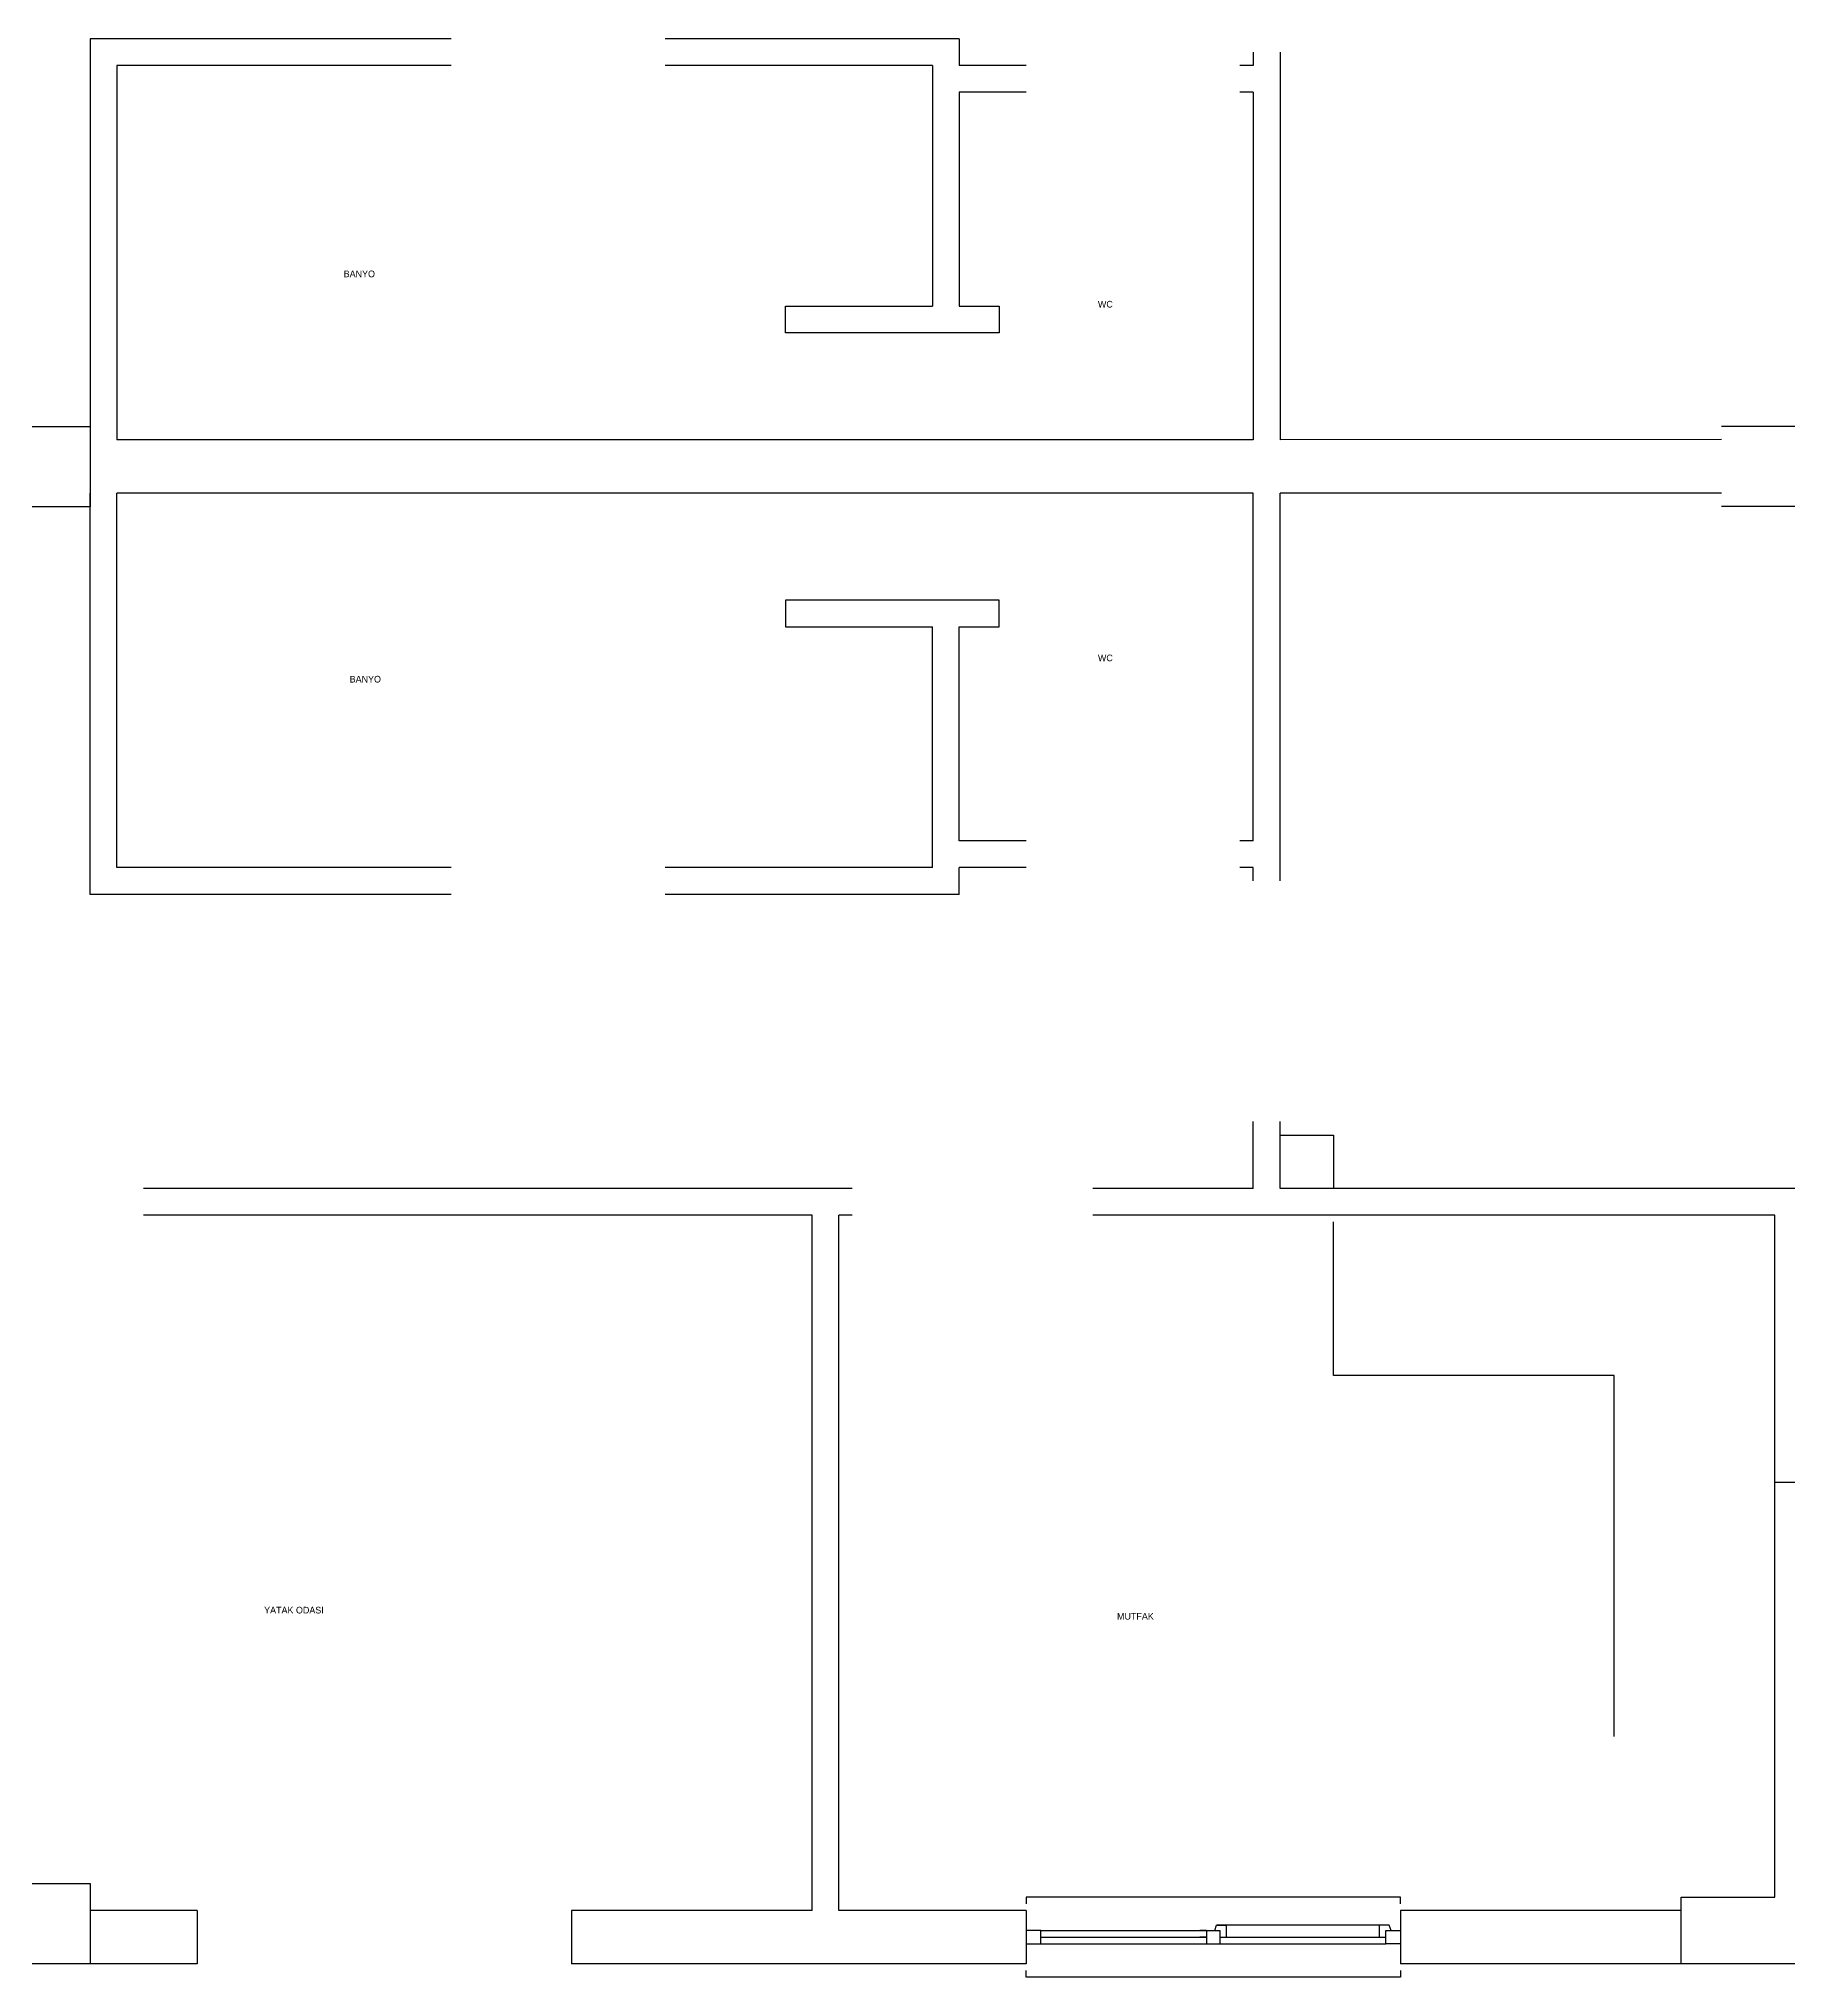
# Model space of a CAD drawing. Header units: metres. Extents: x 26 to 3156, y 26 to 1426.
# Drawn here: x 2136 to 2791, y 161 to 886 of the extents above; entities that cross this region are included whole.
import ezdxf

# ---------------------------------------------------------------- set-up
doc = ezdxf.new("R2010")
doc.units = ezdxf.units.M

msp = doc.modelspace()

# ---------------------------------------------------------------- linework, layer by layer
for p, q in [((2155.685721, 886.040648), (2155.685721, 736.040648)), ((2290.685721, 886.040648), (2155.685721, 886.040648)), ((2480.685721, 886.040648), (2370.685721, 886.040648)), ((2480.685721, 886.040648), (2480.685721, 876.040648)), ((2590.685721, 881.040648), (2590.685721, 876.040648)), ((2600.685721, 881.040648), (2600.685721, 736.040648)), ((2165.685721, 876.040648), (2165.685721, 736.040648)), ((2290.685721, 876.040648), (2165.685721, 876.040648)), ((2470.685721, 876.040648), (2370.685721, 876.040648)), ((2470.685721, 876.040648), (2470.685721, 786.040648)), ((2505.685721, 876.040648), (2480.685721, 876.040648)), ((2590.685721, 876.040648), (2585.685721, 876.040648)), ((2480.685721, 866.040648), (2480.685721, 786.040648)), ((2505.685721, 866.040648), (2480.685721, 866.040648)), ((2590.685721, 866.040648), (2585.685721, 866.040648)), ((2590.685721, 866.040648), (2590.685721, 736.040648)), ((2155.685721, 736.040648), (2155.685791, 736.040648)), ((2425.685721, 736.040648), (2165.685721, 736.040648)), ((2590.685721, 736.040648), (2361.929071, 736.040648)), ((2765.785822, 736.140717), (2600.685721, 736.040648)), ((2155.685721, 566.040648), (2155.685721, 716.040648)), ((2155.685721, 716.040648), (2155.685791, 716.040648)), ((2165.685721, 576.040648), (2165.685721, 716.040648)), ((2425.685721, 716.040648), (2165.685721, 716.040648)), ((2590.685721, 716.040648), (2361.929071, 716.040648)), ((2590.685721, 586.040648), (2590.685721, 716.040648)), ((2765.785822, 716.140717), (2600.685721, 716.040648)), ((2600.685721, 571.040648), (2600.685721, 716.040648)), ((2470.685721, 576.040648), (2470.685721, 666.040648)), ((2480.685721, 586.040648), (2480.685721, 666.040648)), ((2505.685721, 586.040648), (2480.685721, 586.040648)), ((2590.685721, 586.040648), (2585.685721, 586.040648)), ((2290.685721, 576.040648), (2165.685721, 576.040648)), ((2470.685721, 576.040648), (2370.685721, 576.040648)), ((2480.685721, 566.040648), (2480.685721, 576.040648)), ((2505.685721, 576.040648), (2480.685721, 576.040648)), ((2590.685721, 576.040648), (2585.685721, 576.040648)), ((2590.685721, 571.040648), (2590.685721, 576.040648)), ((2290.685721, 566.040648), (2155.685721, 566.040648)), ((2480.685721, 566.040648), (2370.685721, 566.040648)), ((2590.685721, 456.040648), (2590.685721, 481.040648)), ((2600.685721, 456.040648), (2600.685721, 481.040648)), ((2440.685721, 456.040648), (2175.685721, 456.040648)), ((2590.685721, 456.040648), (2530.685721, 456.040648)), ((2795.685721, 456.040648), (2600.685721, 456.040648)), ((2425.685721, 446.040648), (2175.685721, 446.040648)), ((2425.685721, 186.040648), (2425.685721, 446.040648)), ((2435.685721, 186.040648), (2435.685721, 446.040648)), ((2440.685721, 446.040648), (2435.685721, 446.040648)), ((2785.685721, 446.040648), (2530.685721, 446.040648)), ((2620.685721, 386.040648), (2620.685721, 443.540648)), ((2785.785862, 346.140736), (2785.685721, 446.040648)), ((2725.685721, 386.040648), (2620.685721, 386.040648)), ((2725.685721, 251.040648), (2725.685721, 386.040648)), ((2195.685721, 186.040648), (2155.685721, 186.040648)), ((2195.685721, 186.040648), (2195.685721, 166.040648)), ((2425.685721, 186.040648), (2335.685721, 186.040648)), ((2335.685721, 186.040648), (2335.685721, 166.040648)), ((2505.713794, 186.040648), (2435.685721, 186.040648)), ((2505.713794, 186.040648), (2505.713794, 166.040648)), ((2750.685721, 186.040648), (2645.713794, 186.040648)), ((2645.713794, 186.040648), (2645.713794, 166.040648)), ((2573.213794, 178.540648), (2570.713794, 178.540648)), ((2573.213794, 176.040648), (2570.713794, 176.040648)), ((2573.213794, 178.540648), (2573.213794, 173.540648)), ((2573.213794, 178.540648), (2578.213794, 178.540648)), ((2576.239912, 178.540648), (2576.910316, 180.540648)), ((2576.910316, 180.540648), (2580.713794, 180.540648)), ((2578.213794, 178.540648), (2578.213794, 173.540648)), ((2578.213794, 176.040648), (2580.713794, 176.040648)), ((2580.713794, 176.040648), (2580.713794, 180.540648)), ((2573.213794, 173.540648), (2578.213794, 173.540648)), ((2195.685721, 166.040648), (2155.685721, 166.040648)), ((2505.713794, 166.040648), (2335.685721, 166.040648)), ((2750.685721, 166.040648), (2645.713794, 166.040648))]:
    msp.add_line(p, q)
for points in [[(2415.685721, 776.040648), (2415.685721, 786.040648), (2470.685721, 786.040648)], [(2480.685721, 786.040648), (2495.685721, 786.040648), (2495.685721, 776.040648)], [(2495.685721, 776.040648), (2415.685721, 776.040648)], [(2065.685721, 741.040648), (2155.685791, 741.040648), (2155.685791, 711.040648), (2065.685721, 711.040648)], [(2065.685721, 741.040648), (2155.685791, 741.040648), (2155.685791, 711.040648), (2065.685721, 711.040648)], [(2765.785822, 741.140717), (2855.785855, 741.140717), (2855.785855, 711.140717), (2765.785822, 711.140717)], [(2495.685721, 676.040648), (2415.685721, 676.040648)], [(2415.685721, 676.040648), (2415.685721, 666.040648), (2470.685721, 666.040648)], [(2480.685721, 666.040648), (2495.685721, 666.040648), (2495.685721, 676.040648)], [(2600.685721, 476.040648), (2620.685721, 476.040648), (2620.685721, 456.040648), (2600.685721, 456.040648)], [(2810.685721, 166.040648), (2750.685721, 166.040648), (2750.685721, 191.040648), (2785.685721, 191.040648), (2785.785862, 346.140736), (2810.785862, 346.140736)], [(2065.685721, 196.040648), (2155.685721, 196.040648), (2155.685721, 166.040648), (2065.685721, 166.040648)], [(2645.713794, 188.540648), (2645.713794, 191.040648), (2505.713794, 191.040648), (2505.713794, 188.540648)], [(2505.713794, 178.540648), (2505.713794, 173.540648), (2511.213794, 173.540648), (2511.213794, 178.540648), (2505.713794, 178.540648)], [(2511.213794, 178.540648), (2573.213794, 178.540648)], [(2511.213794, 176.040648), (2573.213794, 176.040648)], [(2637.713794, 180.540648), (2576.910316, 180.540648)], [(2578.213794, 176.040648), (2637.713794, 176.040648)], [(2642.187676, 178.540648), (2641.517272, 180.540648), (2637.713794, 180.540648), (2637.713794, 176.040648), (2640.213794, 176.040648)], [(2645.713794, 178.540648), (2645.713794, 173.540648), (2640.213794, 173.540648), (2640.213794, 178.540648), (2645.713794, 178.540648)], [(2511.213794, 173.540648), (2640.213794, 173.540648)], [(2645.713794, 163.540648), (2645.713794, 161.040648), (2505.713794, 161.040648), (2505.713794, 163.540648)]]:
    msp.add_lwpolyline(points)

# ---------------------------------------------------------------- texts
for s, p in [('BANYO', (2250.497344, 796.853048)), ('WC', (2532.568703, 785.516477)), ('WC', (2532.568703, 653.226772)), ('BANYO', (2252.740996, 645.271565)), ('YATAK ODASI', (2220.751982, 297.094348)), ('MUTFAK', (2539.721792, 294.785801))]:
    msp.add_text(s, height=2.5).set_placement(p)

doc.saveas('drawing.dxf')
